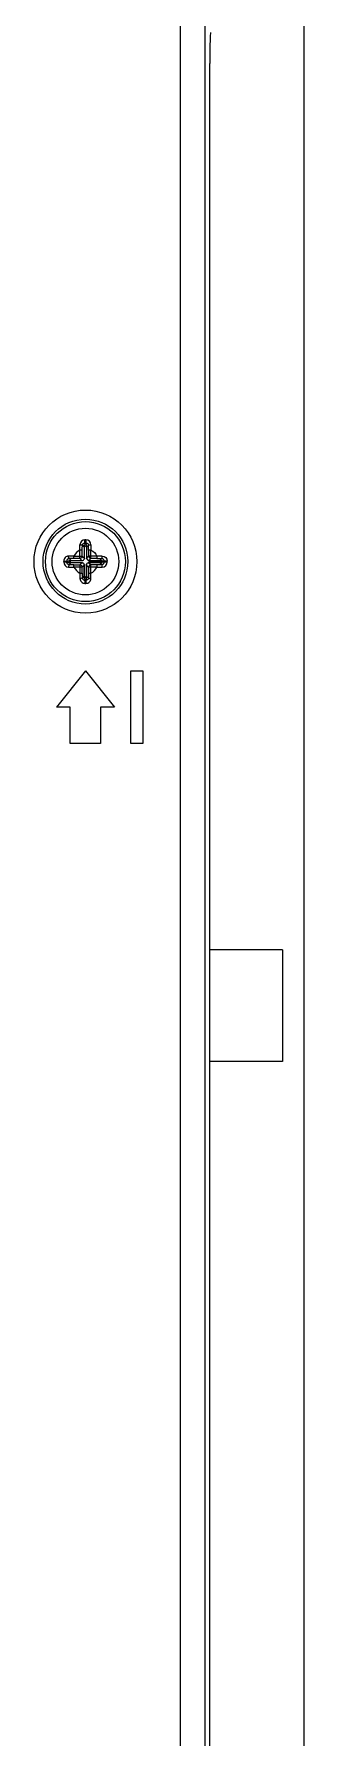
# Model space of a CAD drawing. Extents: x -382 to 1420, y -377 to 265.
# Drawn here: x -178.85 to -177.97, y -12.37 to -6.84 of the extents above; entities that cross this region are included whole.
import ezdxf

# ---------------------------------------------------------------- set-up
doc = ezdxf.new("R2010")
doc.units = 0
doc.header["$MEASUREMENT"] = 0
doc.layers.add('PDF_レイヤー 1', color=7, linetype='CONTINUOUS')

msp = doc.modelspace()

# ---------------------------------------------------------------- linework, layer by layer
at = {"layer": 'PDF_レイヤー 1', "lineweight": 0}
for points in [[(-178.27986, -5.74091), (-178.28167, -5.74425), (-178.2832, -5.74758), (-178.28473, -5.75105), (-178.28611, -5.75466), (-178.28736, -5.75827), (-178.2882, -5.76216), (-178.28834, -5.76244), (-178.28917, -5.76619), (-178.28986, -5.76994), (-178.29028, -5.77383), (-178.29056, -5.77758), (-178.29056, -5.78133), (-178.29056, -16.9502)], [(-178.36895, -17.02863), (-178.36895, -5.78144)], [(-178.27221, -6.83329), (-178.27291, -6.84565), (-178.27332, -6.85898), (-178.27374, -6.87342), (-178.27402, -6.88995), (-178.27416, -6.90939), (-178.27416, -6.92911), (-178.27416, -6.93383)], [(-178.27416, -16.2743), (-178.27416, -6.93388)], [(-178.68902, -8.53286), (-178.68902, -8.51328), (-178.69666, -8.51328)], [(-178.68902, -8.51328), (-178.68902, -8.51244), (-178.68888, -8.51078), (-178.68888, -8.50925), (-178.68888, -8.50842), (-178.68888, -8.50689), (-178.68888, -8.50522), (-178.68888, -8.5037), (-178.68874, -8.50203), (-178.68874, -8.5005), (-178.68874, -8.49883), (-178.68861, -8.49717)], [(-178.68169, -8.53929), (-178.68169, -8.50332), (-178.68252, -8.50332)], [(-178.68251, -8.50332), (-178.68251, -8.5029), (-178.68237, -8.50165), (-178.68223, -8.5004), (-178.68195, -8.49929), (-178.68168, -8.49804), (-178.68126, -8.49693), (-178.68084, -8.49568), (-178.68056, -8.49499), (-178.68001, -8.49402), (-178.67945, -8.4929), (-178.67876, -8.49193)], [(-178.6817, -8.50332), (-178.68156, -8.50235), (-178.68129, -8.50152), (-178.68087, -8.50096), (-178.68059, -8.50054), (-178.6799, -8.50013), (-178.67934, -8.49985), (-178.67865, -8.49985), (-178.67809, -8.49985), (-178.67754, -8.50013), (-178.67684, -8.50054), (-178.67657, -8.50096), (-178.67615, -8.50152), (-178.67587, -8.50235), (-178.67573, -8.50332), (-178.67573, -8.53929)], [(-178.67872, -8.4905), (-178.68025, -8.4905)], [(-178.67872, -8.49192), (-178.68025, -8.49053)], [(-178.67875, -8.4905), (-178.67722, -8.4905), (-178.67875, -8.49189)], [(-178.67866, -8.49193), (-178.67797, -8.4929), (-178.67741, -8.49402), (-178.67686, -8.49499), (-178.67658, -8.49568), (-178.67616, -8.49679), (-178.67588, -8.4979), (-178.67547, -8.49915), (-178.67519, -8.5004), (-178.67505, -8.50152), (-178.67491, -8.50276), (-178.67491, -8.50332), (-178.67491, -8.53929)], [(-178.6688, -8.49721), (-178.67491, -8.50332), (-178.67575, -8.50332)], [(-178.71617, -8.54054), (-178.7177, -8.54054), (-178.71937, -8.54054), (-178.72089, -8.54054), (-178.72256, -8.54054), (-178.72409, -8.54054), (-178.72576, -8.54054), (-178.72742, -8.54068), (-178.72826, -8.54068), (-178.72978, -8.54068), (-178.73145, -8.54082), (-178.73214, -8.54082), (-178.73242, -8.54026), (-178.7327, -8.53971), (-178.7327, -8.53943), (-178.73298, -8.5386), (-178.73312, -8.5379), (-178.73312, -8.53762), (-178.73325, -8.53679), (-178.73339, -8.53596), (-178.73339, -8.53512), (-178.73353, -8.53443), (-178.73353, -8.5336), (-178.73353, -8.53276)], [(-178.73216, -8.5408), (-178.72605, -8.54691), (-178.69008, -8.54691)], [(-178.71615, -8.56095), (-178.71698, -8.56095), (-178.71864, -8.56095), (-178.72017, -8.56095), (-178.72087, -8.56095), (-178.72253, -8.56095), (-178.7242, -8.56095), (-178.72573, -8.56082), (-178.72739, -8.56082), (-178.72906, -8.56082), (-178.73059, -8.56068), (-178.73212, -8.56068)], [(-178.69009, -8.54686), (-178.69662, -8.54047), (-178.7162, -8.54047)], [(-178.71615, -8.54051), (-178.71615, -8.53287), (-178.68906, -8.53287)], [(-178.6825, -8.56216), (-178.68902, -8.56855), (-178.7161, -8.56855)], [(-178.69011, -8.54691), (-178.68997, -8.54691), (-178.68969, -8.54691), (-178.68941, -8.54691), (-178.68913, -8.54691), (-178.68886, -8.54691), (-178.68858, -8.54691), (-178.68844, -8.54691), (-178.68816, -8.54705), (-178.68788, -8.54705), (-178.68761, -8.54705)], [(-178.69011, -8.5478), (-178.69011, -8.54697)], [(-178.68169, -8.56211), (-178.68252, -8.56211)], [(-178.68251, -8.56211), (-178.68251, -8.56197), (-178.68251, -8.56169), (-178.68251, -8.56141), (-178.68251, -8.56113), (-178.68251, -8.56086), (-178.68237, -8.56072), (-178.68237, -8.56044), (-178.68237, -8.56016), (-178.68237, -8.55988), (-178.68237, -8.55961)], [(-178.67876, -8.60957), (-178.67945, -8.60846), (-178.68001, -8.60749), (-178.68056, -8.60638), (-178.68084, -8.60583), (-178.68126, -8.60458), (-178.68168, -8.60346), (-178.68195, -8.60221), (-178.68223, -8.6011), (-178.68237, -8.59985), (-178.68251, -8.5986), (-178.68251, -8.59805), (-178.68251, -8.56208)], [(-178.68237, -8.55966), (-178.68223, -8.55994), (-178.68223, -8.56008), (-178.68209, -8.56036), (-178.68209, -8.56063), (-178.68195, -8.56091), (-178.68181, -8.56119), (-178.68181, -8.56133), (-178.68168, -8.56161), (-178.68168, -8.56188), (-178.68168, -8.56216)], [(-178.67505, -8.54169), (-178.67519, -8.54155), (-178.67519, -8.54128), (-178.67533, -8.541), (-178.67533, -8.54072), (-178.67547, -8.54044), (-178.67561, -8.5403), (-178.67561, -8.54003), (-178.67575, -8.53975), (-178.67575, -8.53947), (-178.67575, -8.53919)], [(-178.67573, -8.53925), (-178.6749, -8.53925)], [(-178.67573, -8.56211), (-178.67573, -8.56183), (-178.67573, -8.56169), (-178.67559, -8.56141), (-178.67559, -8.56113), (-178.67545, -8.56086), (-178.67532, -8.56072), (-178.67532, -8.56044), (-178.67518, -8.56016), (-178.67518, -8.55988), (-178.67504, -8.55961)], [(-178.67491, -8.53925), (-178.67491, -8.53953), (-178.67491, -8.53966), (-178.67491, -8.53994), (-178.67491, -8.54022), (-178.67505, -8.5405), (-178.67505, -8.54078), (-178.67505, -8.54105), (-178.67505, -8.54119), (-178.67505, -8.54147), (-178.67505, -8.54175)], [(-178.66982, -8.54705), (-178.66954, -8.54705), (-178.66926, -8.54705), (-178.66898, -8.54691), (-178.66884, -8.54691), (-178.66857, -8.54691), (-178.66829, -8.54691), (-178.66801, -8.54691), (-178.66773, -8.54691), (-178.66759, -8.54691), (-178.66732, -8.54691), (-178.66732, -8.54775)], [(-178.62526, -8.56062), (-178.63137, -8.55451), (-178.66734, -8.55451)], [(-178.64128, -8.54047), (-178.64044, -8.54047), (-178.63878, -8.54047), (-178.63725, -8.54047), (-178.63655, -8.54047), (-178.63489, -8.54047), (-178.63322, -8.54047), (-178.63169, -8.54047), (-178.63003, -8.54061), (-178.62836, -8.54061), (-178.62683, -8.54075), (-178.62531, -8.54075)], [(-178.63137, -8.5478), (-178.63137, -8.54697)], [(-178.6185, -8.55214), (-178.6185, -8.55227), (-178.6185, -8.55352), (-178.61878, -8.55477), (-178.61906, -8.55589), (-178.61961, -8.557), (-178.62031, -8.55797), (-178.62072, -8.55852), (-178.62142, -8.55936), (-178.62239, -8.55991), (-178.62336, -8.56033), (-178.62419, -8.56047), (-178.62531, -8.56061)], [(-178.62528, -8.54082), (-178.62417, -8.54082), (-178.62333, -8.54109), (-178.62236, -8.54151), (-178.62153, -8.54207), (-178.6207, -8.5429), (-178.62028, -8.54346), (-178.61958, -8.54443), (-178.61945, -8.54457), (-178.61903, -8.54568), (-178.61861, -8.54679), (-178.61847, -8.54804), (-178.61847, -8.54929)], [(-178.61999, -8.55072), (-178.61846, -8.54933)], [(-178.60806, -8.55221), (-178.60806, -8.55193), (-178.60806, -8.55165), (-178.60806, -8.55137), (-178.60806, -8.55096), (-178.60806, -8.55068), (-178.60806, -8.5504), (-178.60806, -8.55012), (-178.60806, -8.54984), (-178.60806, -8.54943), (-178.60806, -8.54929)], [(-178.69662, -8.58808), (-178.69662, -8.58905), (-178.69662, -8.59072), (-178.69676, -8.59252), (-178.69676, -8.59419), (-178.69676, -8.59599), (-178.69676, -8.59766), (-178.69676, -8.59946), (-178.69676, -8.60127), (-178.69676, -8.6021), (-178.69676, -8.60377), (-178.69662, -8.60544)], [(-178.68902, -8.58804), (-178.68902, -8.5897), (-178.68888, -8.59137), (-178.68888, -8.5929), (-178.68888, -8.59456), (-178.68888, -8.59609), (-178.68888, -8.59776), (-178.68874, -8.59928), (-178.68874, -8.60026), (-178.68874, -8.60178), (-178.68861, -8.60345), (-178.68861, -8.60414), (-178.68916, -8.60442), (-178.68972, -8.60456), (-178.68999, -8.6047), (-178.69083, -8.60484), (-178.69152, -8.60498), (-178.69166, -8.60512), (-178.69249, -8.60512), (-178.69333, -8.60526), (-178.69416, -8.60539), (-178.69499, -8.60539), (-178.69583, -8.60553), (-178.69666, -8.60553)], [(-178.68868, -8.60413), (-178.68854, -8.60524), (-178.6884, -8.60594), (-178.68798, -8.60705), (-178.68729, -8.60788), (-178.68659, -8.60871), (-178.68604, -8.60927), (-178.68506, -8.60982), (-178.68381, -8.61038), (-178.68284, -8.6108), (-178.68159, -8.61094), (-178.68034, -8.61094), (-178.6802, -8.61094), (-178.6802, -8.61121), (-178.6802, -8.61232), (-178.6802, -8.61302), (-178.6802, -8.61399), (-178.6802, -8.6151), (-178.6802, -8.61621), (-178.6802, -8.61719), (-178.6802, -8.6183), (-178.6802, -8.61927), (-178.6802, -8.62038), (-178.6802, -8.62149)], [(-178.68862, -8.60416), (-178.68251, -8.59805), (-178.68168, -8.59805)], [(-178.67868, -8.61094), (-178.6802, -8.61094), (-178.67868, -8.60955)], [(-178.67872, -8.60951), (-178.67719, -8.61089)], [(-178.67872, -8.61094), (-178.67719, -8.61094)], [(-178.66882, -8.60414), (-178.66895, -8.60526), (-178.66909, -8.60595), (-178.66951, -8.60706), (-178.6702, -8.60789), (-178.6709, -8.60873), (-178.67145, -8.60928), (-178.67229, -8.60984), (-178.67257, -8.60998), (-178.67368, -8.61039), (-178.67493, -8.61067), (-178.67618, -8.61081), (-178.67729, -8.61095)], [(-178.67722, -8.61094), (-178.67722, -8.61121), (-178.67722, -8.61232), (-178.67722, -8.61302), (-178.67722, -8.61399), (-178.67722, -8.6151), (-178.67722, -8.61621), (-178.67722, -8.61719), (-178.67722, -8.6183), (-178.67722, -8.61927), (-178.67722, -8.62038), (-178.67722, -8.62149)], [(-178.66854, -8.58808), (-178.66854, -8.58891), (-178.66854, -8.59058), (-178.66854, -8.5921), (-178.66854, -8.59294), (-178.66854, -8.59447), (-178.66854, -8.59613), (-178.66854, -8.5978), (-178.66868, -8.59933), (-178.66868, -8.60099), (-178.66882, -8.60252), (-178.66882, -8.60419)], [(-178.67872, -8.90502), (-178.77329, -9.02307)], [(-178.67876, -8.90503), (-178.58418, -9.02308), (-178.62946, -9.02308)], [(-178.53102, -9.14121), (-178.53102, -8.90498)], [(-178.53102, -8.90502), (-178.49172, -8.90502)], [(-178.49169, -8.90502), (-178.49169, -9.14125)], [(-178.72794, -9.02308), (-178.77321, -9.02308)], [(-178.72794, -9.14121), (-178.72794, -9.02302)], [(-178.62949, -9.02308), (-178.62949, -9.14126)], [(-178.62949, -9.14121), (-178.72795, -9.14121)], [(-178.49169, -9.14121), (-178.53099, -9.14121)], [(-178.03708, -9.8113), (-178.03708, -10.17349), (-178.27414, -10.17349)], [(-178.03708, -9.81132), (-178.27414, -9.81132)]]:
    msp.add_lwpolyline(points, dxfattribs=at)
for points in [[(-177.96764, -16.44587), (-177.96764, -6.76228, 0.3538723)], [(-178.72605, -8.55364), (-178.72619, -8.55364), (-178.72716, -8.5535), (-178.72785, -8.55336), (-178.72855, -8.55294), (-178.72882, -8.55252), (-178.72924, -8.55197), (-178.72952, -8.55127), (-178.72952, -8.55072), (-178.72952, -8.55016), (-178.72924, -8.54947), (-178.72882, -8.54891), (-178.72855, -8.5485), (-178.72785, -8.54808), (-178.72716, -8.5478), (-178.72619, -8.5478), (-178.72605, -8.5478), (-178.68766, -8.54705, 0.3072344), (-178.68168, -8.53925), (-178.68251, -8.53925), (-178.68902, -8.53287, -0.3607235), (-178.69662, -8.54047), (-178.69662, -8.51321), (-178.69662, -8.51154), (-178.69676, -8.50988), (-178.69676, -8.50807), (-178.69676, -8.50626), (-178.69676, -8.5046), (-178.69676, -8.50446), (-178.69676, -8.50279), (-178.69676, -8.50113), (-178.69676, -8.49932), (-178.69676, -8.49765), (-178.69662, -8.49585)], [(-178.68861, -8.49721), (-178.68847, -8.4961), (-178.68833, -8.4954), (-178.68791, -8.49429), (-178.68722, -8.49346), (-178.68652, -8.49263), (-178.68597, -8.49221), (-178.68513, -8.49152), (-178.68486, -8.49138), (-178.68375, -8.49096), (-178.6825, -8.49068), (-178.68125, -8.49054), (-178.6802, -8.4905), (-178.6802, -8.49022), (-178.6802, -8.48911), (-178.6802, -8.48842), (-178.6802, -8.48731), (-178.6802, -8.48634), (-178.6802, -8.48522), (-178.6802, -8.48425), (-178.6802, -8.48314), (-178.6802, -8.48203), (-178.6802, -8.48106), (-178.67872, -8.47999), (-178.67886, -8.47999), (-178.679, -8.47999), (-178.67913, -8.47999), (-178.67927, -8.47999), (-178.67941, -8.47999), (-178.67969, -8.47999), (-178.67983, -8.47999), (-178.67997, -8.47999), (-178.68011, -8.47999), (-178.6802, -8.47999, 0.4136881), (-178.69666, -8.49582), (-178.69583, -8.49596), (-178.69499, -8.49596), (-178.69416, -8.49596), (-178.69333, -8.4961), (-178.69249, -8.49624), (-178.69166, -8.49638), (-178.69152, -8.49638), (-178.69069, -8.49652), (-178.68986, -8.49679), (-178.68972, -8.49679), (-178.68916, -8.49693), (-178.68861, -8.49721), (-178.68251, -8.50328), (-178.68251, -8.53925), (-178.68251, -8.53953), (-178.68251, -8.53966), (-178.68251, -8.53994), (-178.68251, -8.54022), (-178.68251, -8.5405), (-178.68237, -8.54078), (-178.68237, -8.54105), (-178.68237, -8.54119), (-178.68237, -8.54147), (-178.68238, -8.54175), (-178.68225, -8.54147), (-178.68225, -8.54119), (-178.68211, -8.54105), (-178.68211, -8.54078), (-178.68197, -8.5405), (-178.68183, -8.54022), (-178.68183, -8.53994), (-178.68169, -8.5398), (-178.68169, -8.53953), (-178.68169, -8.53925)], [(-178.6608, -8.49585, 0.4136881), (-178.67722, -8.47999), (-178.67736, -8.47999), (-178.6775, -8.47999), (-178.67763, -8.47999), (-178.67777, -8.47999), (-178.67805, -8.47999), (-178.67819, -8.47999), (-178.67833, -8.47999), (-178.67847, -8.47999), (-178.67861, -8.47999), (-178.67722, -8.47995), (-178.67722, -8.48106), (-178.67722, -8.48203), (-178.67722, -8.48314), (-178.67722, -8.48425), (-178.67722, -8.48522), (-178.67722, -8.48634), (-178.67722, -8.48731), (-178.67722, -8.48842), (-178.67722, -8.48911), (-178.67722, -8.49022), (-178.67722, -8.4905), (-178.67708, -8.4905), (-178.67583, -8.4905), (-178.67458, -8.49064), (-178.67361, -8.49106), (-178.67236, -8.49147), (-178.67139, -8.49217), (-178.67083, -8.49272), (-178.67014, -8.49342), (-178.66944, -8.49439), (-178.66902, -8.49536), (-178.66889, -8.4962), (-178.66875, -8.49717)], [(-178.66854, -8.51332), (-178.66854, -8.51165), (-178.66854, -8.51013), (-178.66854, -8.50846), (-178.66854, -8.50679), (-178.66854, -8.50526), (-178.66854, -8.5036), (-178.66868, -8.50207), (-178.66868, -8.50124), (-178.66868, -8.49957), (-178.66882, -8.4979), (-178.66882, -8.49721), (-178.66826, -8.49693), (-178.6677, -8.49679), (-178.66743, -8.49665), (-178.66659, -8.49652), (-178.6659, -8.49638), (-178.66576, -8.49638), (-178.66493, -8.49624), (-178.66409, -8.4961), (-178.66326, -8.49596), (-178.66243, -8.49596), (-178.66159, -8.49596), (-178.6608, -8.49592), (-178.66066, -8.49758), (-178.66066, -8.49939), (-178.66066, -8.50022), (-178.66066, -8.50189), (-178.66066, -8.5037), (-178.66066, -8.50536), (-178.66066, -8.50717), (-178.66066, -8.50883), (-178.6608, -8.51064), (-178.6608, -8.51244), (-178.66086, -8.51329, -0.1755319), (-178.64128, -8.53283), (-178.64128, -8.54047), (-178.6608, -8.5405), (-178.6608, -8.51328), (-178.66854, -8.51329), (-178.66854, -8.53287, 0.3508341), (-178.66079, -8.54053), (-178.66732, -8.54691), (-178.63139, -8.54693), (-178.62528, -8.54082), (-178.625, -8.54026), (-178.62486, -8.53985), (-178.62472, -8.53957), (-178.62458, -8.53873), (-178.62431, -8.5379), (-178.62431, -8.53762), (-178.62417, -8.53679), (-178.62403, -8.53596), (-178.62403, -8.53512), (-178.62389, -8.53443), (-178.62389, -8.5336), (-178.62389, -8.53276, 0.0066664), (-178.64132, -8.53287), (-178.66854, -8.53287), (-178.67493, -8.53926, 0.284871), (-178.66734, -8.5478), (-178.63137, -8.5478), (-178.63124, -8.5478), (-178.6304, -8.5478), (-178.62957, -8.54808), (-178.62888, -8.5485), (-178.6286, -8.54891), (-178.62818, -8.54947), (-178.6279, -8.55016), (-178.6279, -8.55072), (-178.6279, -8.55127), (-178.62818, -8.55197), (-178.6286, -8.55252), (-178.62888, -8.55294), (-178.62957, -8.55336), (-178.6304, -8.5535), (-178.63124, -8.55364), (-178.63137, -8.55364), (-178.66732, -8.55364), (-178.66976, -8.5543), (-178.66948, -8.5543), (-178.6692, -8.55416), (-178.66893, -8.55416), (-178.66879, -8.55402), (-178.66851, -8.55402), (-178.66823, -8.55389), (-178.66795, -8.55375), (-178.66782, -8.55375), (-178.66754, -8.55361), (-178.66726, -8.55361)], [(-178.7335, -8.53275, 0.4160873), (-178.74936, -8.54922), (-178.74936, -8.5495), (-178.74936, -8.54977), (-178.74936, -8.55005), (-178.74936, -8.55033), (-178.74936, -8.55075), (-178.74936, -8.55102), (-178.74936, -8.5513), (-178.74936, -8.55158), (-178.74936, -8.55186), (-178.74936, -8.55214, 0.4076366), (-178.73353, -8.56873)], [(-178.72605, -8.54775), (-178.72605, -8.54691, 0.1519287), (-178.73743, -8.55072), (-178.73892, -8.55221), (-178.73892, -8.54929), (-178.73892, -8.55214), (-178.73934, -8.55214), (-178.74031, -8.55214), (-178.741, -8.55214), (-178.74198, -8.55214), (-178.74309, -8.55214), (-178.7442, -8.55214), (-178.74531, -8.55214), (-178.74628, -8.55214), (-178.74739, -8.55214), (-178.74836, -8.55214), (-178.74934, -8.54929), (-178.74836, -8.54929), (-178.74739, -8.54929), (-178.74628, -8.54929), (-178.74531, -8.54929), (-178.7442, -8.54929), (-178.74309, -8.54929), (-178.74198, -8.54929), (-178.741, -8.54929), (-178.74031, -8.54929), (-178.73934, -8.54929), (-178.73892, -8.54929), (-178.73892, -8.54915), (-178.73892, -8.5479), (-178.73864, -8.54665), (-178.73837, -8.54554), (-178.73781, -8.54443), (-178.73712, -8.54346), (-178.7367, -8.5429), (-178.736, -8.54207), (-178.73503, -8.54151), (-178.73406, -8.54109), (-178.73323, -8.54082), (-178.73212, -8.54082)], [(-178.73214, -8.56062), (-178.73325, -8.56048), (-178.73409, -8.56034), (-178.73506, -8.55993), (-178.73589, -8.55937), (-178.73673, -8.55854), (-178.73714, -8.55798), (-178.73784, -8.55701), (-178.73798, -8.55687), (-178.73839, -8.55576), (-178.73881, -8.55451), (-178.73895, -8.5534), (-178.73743, -8.55076), (-178.73646, -8.55146), (-178.73549, -8.55201), (-178.73452, -8.55257), (-178.73369, -8.55284), (-178.73257, -8.55326), (-178.73132, -8.55368), (-178.73007, -8.55395), (-178.72896, -8.55423), (-178.72785, -8.55437), (-178.7266, -8.55451), (-178.72603, -8.55451), (-178.73214, -8.56062), (-178.73242, -8.56118), (-178.73256, -8.56159), (-178.7327, -8.56187), (-178.73284, -8.5627), (-178.73312, -8.56354), (-178.73312, -8.56368), (-178.73325, -8.56451), (-178.73339, -8.56534), (-178.73339, -8.56618), (-178.73353, -8.56701), (-178.73353, -8.56784), (-178.7335, -8.56869, 0.0066664), (-178.71615, -8.56859), (-178.71615, -8.56095), (-178.69663, -8.5609), (-178.69011, -8.55451), (-178.72605, -8.55447), (-178.72605, -8.55364), (-178.69011, -8.55368), (-178.69011, -8.55364), (-178.68983, -8.55364), (-178.68969, -8.55364), (-178.68941, -8.55377), (-178.68913, -8.55377), (-178.68886, -8.55391), (-178.68858, -8.55405), (-178.68844, -8.55405), (-178.68816, -8.55419), (-178.68788, -8.55419), (-178.68761, -8.55433, -0.2611819), (-178.68169, -8.56208), (-178.68169, -8.59805), (-178.68169, -8.59819), (-178.68155, -8.59902), (-178.68127, -8.59985), (-178.68086, -8.60055), (-178.68058, -8.60083), (-178.67988, -8.60124), (-178.67933, -8.60152), (-178.67877, -8.60166), (-178.67808, -8.60152), (-178.67752, -8.60124), (-178.67683, -8.60083), (-178.67655, -8.60055), (-178.67613, -8.59985), (-178.67586, -8.59902), (-178.67572, -8.59819), (-178.67572, -8.59805)], [(-178.64128, -8.56091), (-178.64128, -8.56855), (-178.66854, -8.5685), (-178.66854, -8.58808), (-178.6608, -8.58808, 0.1728735), (-178.64128, -8.56855, 0.009999), (-178.62389, -8.56868), (-178.62389, -8.56784), (-178.62389, -8.56701), (-178.62403, -8.56618), (-178.62403, -8.56534), (-178.62417, -8.56451), (-178.62431, -8.56368), (-178.62431, -8.56354), (-178.62444, -8.56284), (-178.62472, -8.56201), (-178.62472, -8.56173), (-178.625, -8.56118), (-178.62528, -8.56062), (-178.62597, -8.56062), (-178.62764, -8.56062), (-178.62917, -8.56076), (-178.63, -8.56076), (-178.63167, -8.56076), (-178.63333, -8.5609), (-178.63486, -8.5609), (-178.63653, -8.5609), (-178.63819, -8.5609), (-178.63972, -8.5609), (-178.64122, -8.56095), (-178.6608, -8.56095), (-178.66976, -8.5543, 0.3072345), (-178.67573, -8.56208), (-178.67573, -8.59805), (-178.67493, -8.59803), (-178.66882, -8.60414), (-178.66826, -8.60442), (-178.66784, -8.60456), (-178.66757, -8.6047), (-178.66673, -8.60484), (-178.6659, -8.60498), (-178.66576, -8.60512), (-178.66493, -8.60512), (-178.66409, -8.60526), (-178.66326, -8.60539), (-178.66243, -8.60539), (-178.66159, -8.60553), (-178.6608, -8.60551, 0.0166665), (-178.6608, -8.58804), (-178.66076, -8.56091, 0.3662279), (-178.66852, -8.5685), (-178.67491, -8.56211), (-178.67505, -8.55961), (-178.67505, -8.55988), (-178.67505, -8.56016), (-178.67505, -8.56044), (-178.67505, -8.56072), (-178.67505, -8.56086), (-178.67491, -8.56113), (-178.67491, -8.56141), (-178.67491, -8.56169), (-178.67491, -8.56197), (-178.67491, -8.56211), (-178.67491, -8.59805), (-178.67491, -8.59846), (-178.67505, -8.59971), (-178.67519, -8.60096), (-178.67547, -8.60221), (-178.67575, -8.60333), (-178.67616, -8.60444), (-178.67658, -8.60569), (-178.67686, -8.60638), (-178.67741, -8.60749), (-178.67797, -8.60846), (-178.67866, -8.60957)], [(-178.62389, -8.53269, -0.4076366), (-178.60809, -8.54929), (-178.60906, -8.54929), (-178.61003, -8.54929), (-178.61114, -8.54929), (-178.61225, -8.54929), (-178.61322, -8.54929), (-178.61433, -8.54929), (-178.61545, -8.54929), (-178.61642, -8.54929), (-178.61711, -8.54929), (-178.61808, -8.54929), (-178.6185, -8.54929), (-178.61999, -8.55066), (-178.62096, -8.54997), (-178.62193, -8.54941), (-178.62304, -8.54886), (-178.62374, -8.54858), (-178.62485, -8.54802), (-178.6261, -8.54775), (-178.62735, -8.54747), (-178.62846, -8.54719), (-178.62957, -8.54691), (-178.63082, -8.54691), (-178.63137, -8.54691)], [(-178.62392, -8.56869, 0.4076367), (-178.60809, -8.55214), (-178.60906, -8.55214), (-178.61003, -8.55214), (-178.61114, -8.55214), (-178.61225, -8.55214), (-178.61322, -8.55214), (-178.61433, -8.55214), (-178.61545, -8.55214), (-178.61642, -8.55214), (-178.61711, -8.55214), (-178.61808, -8.55214), (-178.6185, -8.55214), (-178.61999, -8.55076), (-178.62096, -8.55146), (-178.62193, -8.55201), (-178.62304, -8.55257), (-178.6236, -8.55284), (-178.62485, -8.55326), (-178.62596, -8.55368), (-178.62721, -8.55395), (-178.62846, -8.55423), (-178.62943, -8.55437), (-178.63068, -8.55451), (-178.63137, -8.55451), (-178.63137, -8.55368)], [(-178.69662, -8.60551, 0.4162957), (-178.6802, -8.62143), (-178.68006, -8.62143), (-178.67993, -8.62143), (-178.67979, -8.62143), (-178.67965, -8.62143), (-178.67937, -8.62143), (-178.67923, -8.62143), (-178.67909, -8.62143), (-178.67895, -8.62143), (-178.67882, -8.62143), (-178.67872, -8.62143), (-178.67858, -8.62143), (-178.67844, -8.62143), (-178.6783, -8.62143), (-178.67816, -8.62143), (-178.67802, -8.62143), (-178.67775, -8.62143), (-178.67761, -8.62143), (-178.67747, -8.62143), (-178.67733, -8.62143), (-178.67719, -8.62143, 0.4162957), (-178.66083, -8.60546)]]:
    msp.add_lwpolyline(points, format="xyb", dxfattribs=at)
msp.add_lwpolyline([(-178.68902, -8.58813), (-178.68898, -8.56859, 0.3607235), (-178.69662, -8.561), (-178.69662, -8.58808)], format="xyb", close=True, dxfattribs=at)
for centre, radius in [((-178.6787, -8.55072), 0.16735), ((-178.67867, -8.5507), 0.13774), ((-178.67876, -8.55071), 0.12998), ((-178.67875, -8.55065), 0.10826)]:
    msp.add_circle(centre, radius, dxfattribs=at)
for centre, radius, start, end in [((-178.67894, -8.55054), 0.04124, 115.38403, 154.61597), ((-178.7283, -8.96679), 0.43409, 88.39588, 90.68741), ((-178.67888, -8.55087), 0.04124, 205.38403, 244.61597), ((-178.71773, -8.44366), 0.10768, 284.83383, 286.21439), ((-178.68962, -8.54069), 0.01383, 267.9854, 278.37425), ((-178.69738, -8.6512), 0.10768, 73.78561, 75.16617), ((-178.6678, -8.54069), 0.01383, 261.62574, 272.01461)]:
    msp.add_arc(centre, radius, start, end, dxfattribs=at)

doc.saveas('drawing.dxf')
